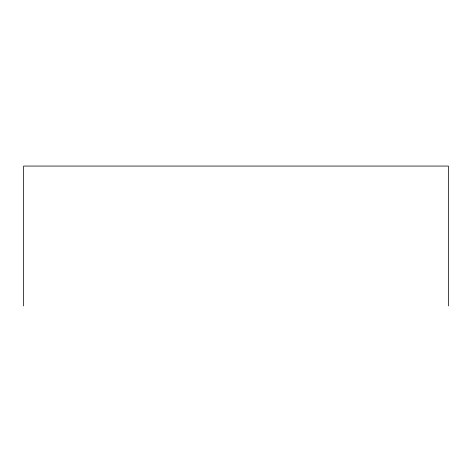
<?xml version="1.0" encoding="UTF-8"?>
<svg xmlns="http://www.w3.org/2000/svg" width="472" height="472" viewBox="0 0 472 472"><rect width="100%" height="100%" fill="white"/><g stroke="black" fill="none" stroke-linecap="round" stroke-linejoin="round"><path stroke-width="0.71" d="M448.4 305.933L448.4 166.067L23.6 166.067L23.6 305.933"/></g></svg>
